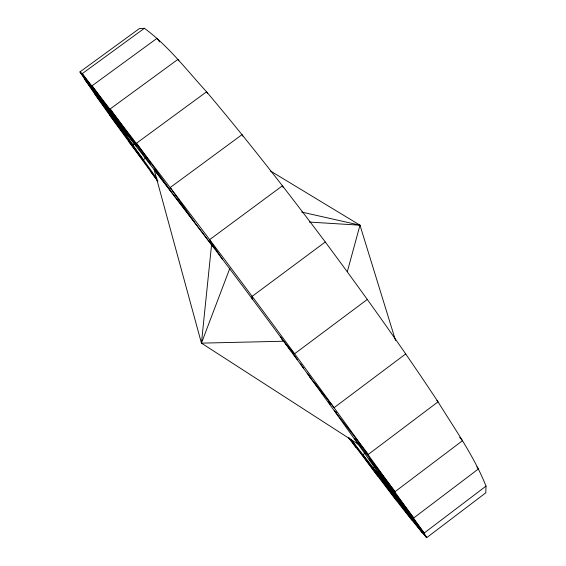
<?xml version="1.0" encoding="UTF-8"?>
<svg xmlns="http://www.w3.org/2000/svg" width="566" height="566" viewBox="0 0 566 566"><rect width="100%" height="100%" fill="white"/><g stroke="black" fill="none" stroke-linecap="round" stroke-linejoin="round"><path stroke-width="0.85" d="M157.744 181.276C131.659 144.938 104.363 109.401 79.969 71.896L139.377 28.583L144.401 28.3C168.442 45.896 186.596 70 206.569 91.798C247.774 140.552 286.927 190.975 325.28 241.986C364.136 294.37 402.122 347.404 438.034 401.846C454.965 429.339 473.947 455.984 486.031 486.109L485.777 492.837L426.665 537.7C399.065 505.749 374.579 471.202 348.698 437.858M284.832 342.649L283.785 341.227L201.432 343.137L211.571 244.816L154.108 169.552L201.432 343.137L360.535 445.76M347.333 271.609L359.983 225.19L270.364 170.918M201.432 343.137L229.874 268.242M486.031 486.109L424.146 533.059L426.665 537.7L381.491 477.315C300.093 361.044 214.62 247.526 127.647 135.366L82.204 73.658L79.969 71.896L124.47 131.998L127.647 135.366M374.635 466.95L373.27 467.983L350.786 439.096M365.686 452.659L362.884 454.774L396.808 500.839M405.765 353.877L334.096 407.683L309.85 377.147M367.362 299.393L294.447 353.877L281.861 339.19M325.28 241.986L251.905 296.542L252.125 299.117M134.963 143.516L132.904 145.03L156.945 178.722L128.751 141.486M145.412 158.197L143.304 159.746L109.924 115.379M127.831 134.446L126.409 135.486L132.904 145.03L94.869 94.182M144.401 28.3L82.204 73.658C199.84 223.98 313.649 377.416 424.146 533.059L378.095 471.846M309.404 222.077L359.983 225.19L395.556 340.534M301.664 212.066L359.983 225.19M411.928 520.196L373.27 467.983L381.491 477.315M436.846 400.558L438.034 401.846L368.268 454.434L334.471 410.782M211.571 244.816L215.582 249.436M459.649 437.334L462.528 440.673L395.146 491.613L354.479 438.388M476.827 466.844L478.503 468.881L413.81 517.904L369.124 458.899M150.471 171.349L157.872 181.035M84.532 79.219L126.409 135.486L124.47 131.998M379.694 475.787L422.243 532.953M285.88 344.064L291.115 351.161M292.162 352.583L297.398 359.672M300.539 363.931L303.68 368.19M307.345 373.157L311.533 378.831M314.675 383.09L317.816 387.349M321.481 392.316L324.099 395.86M328.287 401.535L330.381 404.372M335.617 411.468L336.664 412.89M136.335 146.148L92.116 85.721L157.115 38.269L159.584 41.912M350.771 439.188L377.869 476.218M150.655 164.55L110.257 108.884L177.915 59.388L178.87 60.866M348.826 437.617L356.007 447.522M170.331 190.268L136.562 143.163L206.569 91.798L207.474 93.305M280.708 336.926L283.269 340.513M194.662 222.396L170.217 187.53L242.064 134.616L242.878 136.165M222.452 259.377L209.498 239.765L282.505 185.747L283.078 187.403"/></g></svg>
